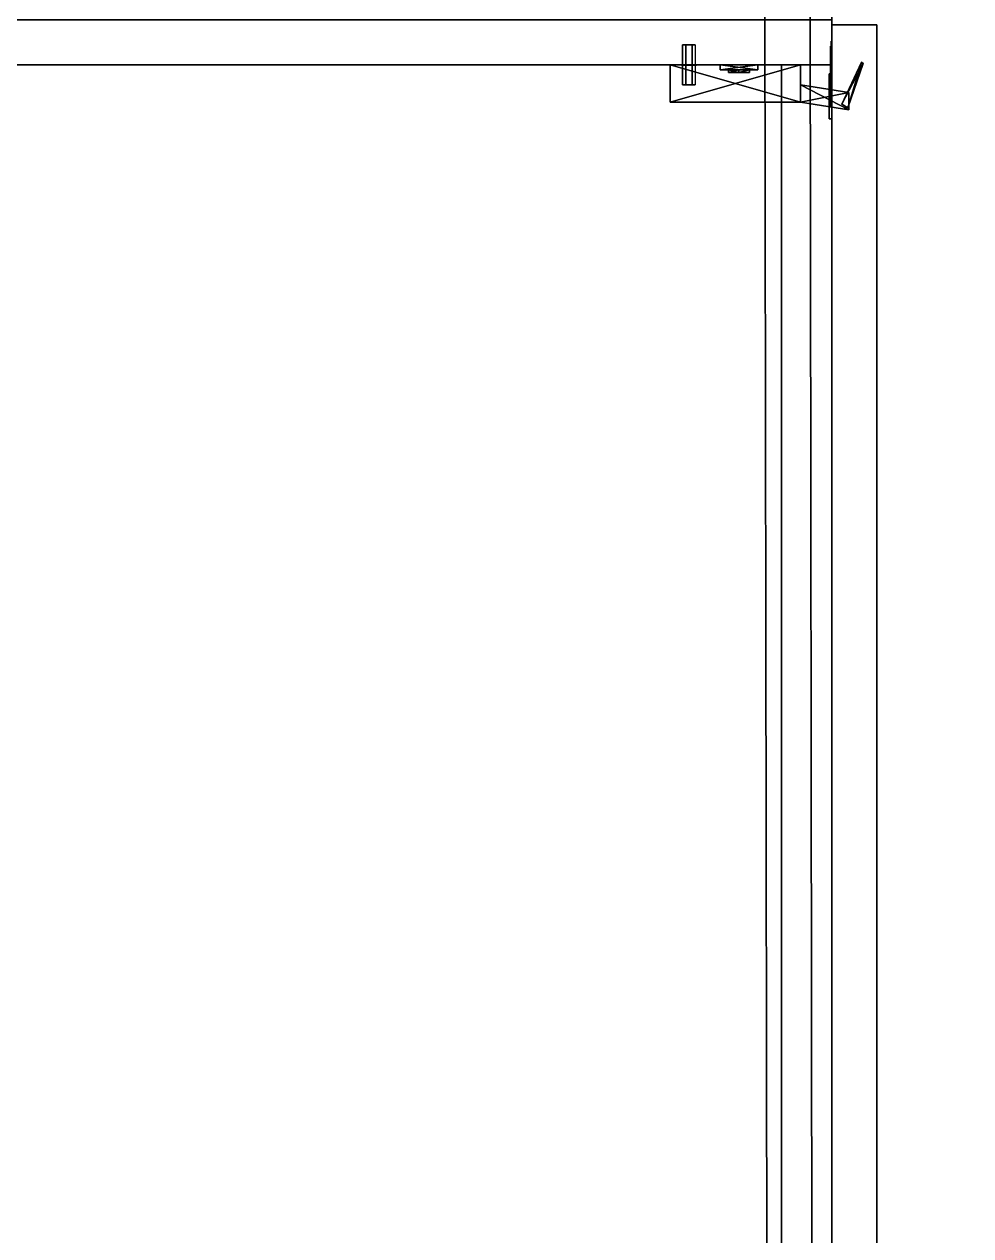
# Model space of a CAD drawing. Extents: x 0 to 3022, y -4615 to 0.
# Drawn here: x 377.7 to 755.5, y -1306.8 to -823.1 of the extents above; entities that cross this region are included whole.
import ezdxf

# ---------------------------------------------------------------- set-up
doc = ezdxf.new("R2010")
doc.units = 0
for name, color, linetype in [('LAYER0', 7, 'CONTINUOUS'), ('LAYER1', 7, 'CONTINUOUS'), ('LAYER47', 253, 'CONTINUOUS'), ('LAYER49', 7, 'CONTINUOUS'), ('LAYER50', 7, 'CONTINUOUS'), ('LAYER53', 7, 'CONTINUOUS'), ('LAYER78', 7, 'CONTINUOUS'), ('LAYER81', 254, 'CONTINUOUS'), ('LAYER88', 253, 'CONTINUOUS'), ('LAYER89', 28, 'CONTINUOUS'), ('LAYER90', 253, 'CONTINUOUS'), ('LAYER91', 28, 'CONTINUOUS'), ('LAYER92', 253, 'CONTINUOUS'), ('LAYER94', 253, 'CONTINUOUS')]:
    doc.layers.add(name, color=color, linetype=linetype)

msp = doc.modelspace()

# ---------------------------------------------------------------- linework, layer by layer
at = {"layer": 'LAYER0', "invisible_edges": 1}
for points in [[(2992, 0), (0, -4167.22), (0, 0), (2992, 0)], [(2992, -4162.78, 5), (0, 0, 5), (0, -4167.22, 5), (2992, -4162.78, 5)], [(0, 0, 5), (2992, -4162.78, 5), (2992, 0, 5), (0, 0, 5)], [(0, -4167.22), (2992, 0), (2992, -4162.78), (0, -4167.22)]]:
    msp.add_3dface(points, dxfattribs=at)
at = {"layer": 'LAYER47', "invisible_edges": 1}
for points in [[(230, -2965.406, 1823), (700, -285.4058, 1823), (230, -285.4058, 1823), (230, -2965.406, 1823)], [(700, -285.4058, 1823), (230, -2965.406, 1823), (700, -2965.406, 1823), (700, -285.4058, 1823)], [(700, -2965.406, 1805), (230, -285.4058, 1805), (700, -285.4058, 1805), (700, -2965.406, 1805)], [(230, -285.4058, 1805), (700, -2965.406, 1805), (230, -2965.406, 1805), (230, -285.4058, 1805)], [(700, -2965.406, 1805), (700, -285.4058, 1823), (700, -2965.406, 1823), (700, -2965.406, 1805)], [(700, -285.4058, 1823), (700, -2965.406, 1805), (700, -285.4058, 1805), (700, -285.4058, 1823)]]:
    msp.add_3dface(points, dxfattribs=at)
at = {"layer": 'LAYER49', "invisible_edges": 1}
for points in [[(230, -1875.406, 2554), (700, -839.4063, 2554), (230, -839.4063, 2554), (230, -1875.406, 2554)], [(700, -839.4063, 2554), (230, -1875.406, 2554), (700, -1875.406, 2554), (700, -839.4063, 2554)], [(230, -839.4063, 2536), (700, -839.4063, 2554), (700, -839.4063, 2536), (230, -839.4063, 2536)], [(700, -839.4063, 2554), (230, -839.4063, 2536), (230, -839.4063, 2554), (700, -839.4063, 2554)], [(700, -1875.406, 2536), (230, -839.4063, 2536), (700, -839.4063, 2536), (700, -1875.406, 2536)], [(230, -839.4063, 2536), (700, -1875.406, 2536), (230, -1875.406, 2536), (230, -839.4063, 2536)], [(700, -1875.406, 2536), (700, -839.4063, 2554), (700, -1875.406, 2554), (700, -1875.406, 2536)], [(700, -839.4063, 2554), (700, -1875.406, 2536), (700, -839.4063, 2536), (700, -839.4063, 2554)]]:
    msp.add_3dface(points, dxfattribs=at)
at = {"layer": 'LAYER50', "invisible_edges": 1}
for points in [[(230, -839.4063, 1826), (700, -1875.406, 1826), (230, -1875.406, 1826), (230, -839.4063, 1826)], [(700, -1875.406, 1826), (230, -839.4063, 1826), (700, -839.4063, 1826), (700, -1875.406, 1826)], [(230, -839.4063, 1826), (700, -839.4063, 1844), (700, -839.4063, 1826), (230, -839.4063, 1826)], [(700, -839.4063, 1844), (230, -839.4063, 1826), (230, -839.4063, 1844), (700, -839.4063, 1844)], [(700, -839.4063, 1844), (230, -1875.406, 1844), (700, -1875.406, 1844), (700, -839.4063, 1844)], [(230, -1875.406, 1844), (700, -839.4063, 1844), (230, -839.4063, 1844), (230, -1875.406, 1844)], [(700, -839.4063, 1844), (700, -1875.406, 1826), (700, -839.4063, 1826), (700, -839.4063, 1844)], [(700, -1875.406, 1826), (700, -839.4063, 1844), (700, -1875.406, 1844), (700, -1875.406, 1826)]]:
    msp.add_3dface(points, dxfattribs=at)
at = {"layer": 'LAYER53', "invisible_edges": 1}
for points in [[(230, -839.4058, 1825), (700, -821.4058, 1825), (700, -839.4058, 1825), (230, -839.4058, 1825)], [(700, -821.4058, 1825), (230, -839.4058, 1825), (230, -821.4058, 1825), (700, -821.4058, 1825)], [(230, -821.4058, 2555), (700, -839.4058, 2555), (700, -821.4058, 2555), (230, -821.4058, 2555)], [(700, -839.4058, 2555), (230, -821.4058, 2555), (230, -839.4058, 2555), (700, -839.4058, 2555)], [(700, -821.4058, 1825), (700, -839.4058, 2555), (700, -839.4058, 1825), (700, -821.4058, 1825)], [(700, -839.4058, 2555), (700, -821.4058, 1825), (700, -821.4058, 2555), (700, -839.4058, 2555)], [(230, -839.4058, 1825), (700, -839.4058, 2555), (230, -839.4058, 2555), (230, -839.4058, 1825)], [(700, -839.4058, 2555), (230, -839.4058, 1825), (700, -839.4058, 1825), (700, -839.4058, 2555)]]:
    msp.add_3dface(points, dxfattribs=at)
at = {"layer": 'LAYER78', "invisible_edges": 1}
for points in [[(254.6, -839.4063, 2181), (680, -1875.406, 2181), (254.6, -1875.406, 2181), (254.6, -839.4063, 2181)], [(680, -1875.406, 2181), (254.6, -839.4063, 2181), (680, -839.4063, 2181), (680, -1875.406, 2181)], [(254.6, -839.4063, 2181), (680, -839.4063, 2199), (680, -839.4063, 2181), (254.6, -839.4063, 2181)], [(680, -839.4063, 2199), (254.6, -839.4063, 2181), (254.6, -839.4063, 2199), (680, -839.4063, 2199)], [(680, -839.4063, 2199), (254.6, -1875.406, 2199), (680, -1875.406, 2199), (680, -839.4063, 2199)], [(254.6, -1875.406, 2199), (680, -839.4063, 2199), (254.6, -839.4063, 2199), (254.6, -1875.406, 2199)], [(680, -839.4063, 2199), (680, -1875.406, 2181), (680, -839.4063, 2181), (680, -839.4063, 2199)], [(680, -1875.406, 2181), (680, -839.4063, 2199), (680, -1875.406, 2199), (680, -1875.406, 2181)]]:
    msp.add_3dface(points, dxfattribs=at)
at = {"layer": 'LAYER81'}
for points in [[(645.5, -831.4058, 2178.5), (640.5, -831.4058, 2178.5), (641.75, -831.4058, 2180.665), (644.25, -831.4058, 2180.665)], [(645.5, -831.4058, 2178.5), (644.25, -831.4058, 2176.335), (641.75, -831.4058, 2176.335), (640.5, -831.4058, 2178.5)], [(640, -839.356, 2178.5), (646, -839.356, 2178.5), (644.5, -839.356, 2181.098), (641.5, -839.356, 2181.098)], [(640, -839.356, 2178.5), (646, -839.356, 2178.5), (644.5, -839.356, 2175.902), (641.5, -839.356, 2175.902)], [(640, -839.4556, 2178.5), (646, -839.4556, 2178.5), (644.5, -839.4556, 2181.098), (641.5, -839.4556, 2181.098)], [(640, -839.4556, 2178.5), (646, -839.4556, 2178.5), (644.5, -839.4556, 2175.902), (641.5, -839.4556, 2175.902)], [(645.5, -847.4058, 2178.5), (640.5, -847.4058, 2178.5), (641.75, -847.4058, 2180.665), (644.25, -847.4058, 2180.665)], [(645.5, -847.4058, 2178.5), (644.25, -847.4058, 2176.335), (641.75, -847.4058, 2176.335), (640.5, -847.4058, 2178.5)]]:
    msp.add_3dface(points, dxfattribs=at)
at = {"layer": 'LAYER88', "invisible_edges": 1}
for points in [[(700, -1355.906, 2552), (700, -823.4063, 1800), (700, -1355.906, 1800), (700, -1355.906, 2552)], [(700, -823.4063, 1800), (700, -1355.906, 2552), (700, -823.4063, 2552), (700, -823.4063, 1800)], [(718, -1355.906, 1800), (700, -823.4063, 1800), (718, -823.4063, 1800), (718, -1355.906, 1800)], [(700, -823.4063, 1800), (718, -1355.906, 1800), (700, -1355.906, 1800), (700, -823.4063, 1800)], [(718, -823.4063, 2552), (700, -823.4063, 1800), (700, -823.4063, 2552), (718, -823.4063, 2552)], [(700, -823.4063, 1800), (718, -823.4063, 2552), (718, -823.4063, 1800), (700, -823.4063, 1800)], [(700, -1355.906, 2552), (718, -823.4063, 2552), (700, -823.4063, 2552), (700, -1355.906, 2552)], [(718, -823.4063, 2552), (700, -1355.906, 2552), (718, -1355.906, 2552), (718, -823.4063, 2552)], [(718, -823.4063, 2552), (718, -1355.906, 1800), (718, -823.4063, 1800), (718, -823.4063, 2552)], [(718, -1355.906, 1800), (718, -823.4063, 2552), (718, -1355.906, 2552), (718, -1355.906, 1800)]]:
    msp.add_3dface(points, dxfattribs=at)
at = {"layer": 'LAYER89'}
for points, invisible_edges in [([(699.5, -831.9058, 1933.5), (699.5, -831.9058, 1922.5), (699.5, -838.9058, 1922.5), (699.5, -838.6963, 1933.317)], 4), ([(699.75, -830.8955, 1923.025), (699.75, -829.9058, 1928), (699.75, -831.9058, 1928), (699.75, -831.9058, 1922.5)], 10), ([(699.75, -829.9058, 1928), (699.75, -830.8955, 1932.975), (699.75, -831.9058, 1933.5), (699.75, -831.9058, 1928)], 10), ([(699.75, -833.7134, 1918.808), (699.75, -830.8955, 1923.025), (699.75, -831.9058, 1922.5), (699.75, -835.4058, 1922.5)], 10), ([(699.75, -830.8955, 1932.975), (699.75, -833.7134, 1937.192), (699.75, -835.4058, 1933.5), (699.75, -831.9058, 1933.5)], 10), ([(699.75, -837.9307, 1915.99), (699.75, -833.7134, 1918.808), (699.75, -835.4058, 1922.5), (699.75, -838.9058, 1922.5)], 10), ([(699.75, -833.7134, 1937.192), (699.75, -837.9307, 1940.01), (699.75, -838.9058, 1933.5), (699.75, -835.4058, 1933.5)], 10), ([(699.5, -838.6963, 1933.317), (699.5, -838.9058, 1922.5), (699.5, -842.9058, 1919), (699.5, -842.9058, 1937)], 5), ([(699.75, -842.9058, 1915), (699.75, -837.9307, 1915.99), (699.75, -838.9058, 1922.5), (699.75, -842.9058, 1919)], 2), ([(699.75, -837.9307, 1940.01), (699.75, -842.9058, 1941), (699.75, -842.9058, 1937), (699.75, -838.9058, 1933.5)], 8), ([(699, -860.9058, 1907), (699, -855.9058, 1919), (699, -842.9058, 1919), (699, -842.9058, 1907)], 1), ([(699, -860.9058, 1949), (699, -855.9058, 1937), (699, -842.9058, 1937), (699, -842.9058, 1949)], 1), ([(699.5, -842.9058, 1937), (699.5, -842.9058, 1919), (699.5, -855.9058, 1919), (699.5, -855.9058, 1937)], 1), ([(699, -860.9058, 1949), (699, -860.9058, 1907), (699, -855.9058, 1919), (699, -855.9058, 1937)], 10)]:
    msp.add_3dface(points, dxfattribs=dict(at, invisible_edges=invisible_edges))
for points in [[(699, -860.9058, 1907), (699, -842.9058, 1907), (699, -842.9058, 1907), (699, -860.9058, 1907)], [(699, -860.9058, 1949), (699, -842.9058, 1949), (699, -842.9058, 1949), (699, -860.9058, 1949)], [(699, -855.9058, 1919), (700, -855.9058, 1919), (700, -842.9058, 1919), (699, -842.9058, 1919)], [(699, -842.9058, 1919), (700, -842.9058, 1919), (700, -842.9058, 1907), (699, -842.9058, 1907)], [(699, -842.9058, 1907), (700, -842.9058, 1907), (700, -860.9058, 1907), (699, -860.9058, 1907)], [(699, -855.9058, 1937), (700, -855.9058, 1937), (700, -842.9058, 1937), (699, -842.9058, 1937)], [(699, -842.9058, 1937), (700, -842.9058, 1937), (700, -842.9058, 1949), (699, -842.9058, 1949)], [(699, -842.9058, 1949), (700, -842.9058, 1949), (700, -860.9058, 1949), (699, -860.9058, 1949)], [(700, -842.9058, 1919), (700, -842.9058, 1907), (700, -842.9058, 1919)], [(700, -842.9058, 1937), (700, -842.9058, 1949), (700, -842.9058, 1937)], [(700, -860.9058, 1907), (700, -842.9058, 1907), (700, -842.9058, 1949), (700, -860.9058, 1949)], [(699, -855.9058, 1919), (700, -855.9058, 1919), (700, -855.9058, 1937), (699, -855.9058, 1937)], [(700, -855.9058, 1919), (700, -855.9058, 1937), (700, -855.9058, 1919)], [(699, -860.9058, 1949), (700, -860.9058, 1949), (699, -860.9058, 1949)], [(700, -860.9058, 1907), (700, -860.9058, 1949), (699, -860.9058, 1949), (699, -860.9058, 1907)]]:
    msp.add_3dface(points, dxfattribs=at)
at = {"layer": 'LAYER90'}
for points in [[(687.5, -839.4058, 1921.217), (687.5, -854.3271, 1921.217), (635.5, -839.4058, 1921.217), (687.5, -839.4058, 1921.217)], [(635.5, -839.4058, 1921.217), (687.5, -854.3271, 1921.217), (635.5, -854.3271, 1921.217), (635.5, -839.4058, 1921.217)], [(635.5, -839.4058, 1921.217), (635.5, -854.3271, 1921.217), (635.5, -839.4058, 1934.783), (635.5, -839.4058, 1921.217)], [(635.5, -839.4058, 1934.783), (635.5, -854.3271, 1921.217), (635.5, -854.3271, 1934.783), (635.5, -839.4058, 1934.783)], [(635.5, -839.4058, 1934.783), (635.5, -854.3271, 1934.783), (687.5, -839.4058, 1934.783), (635.5, -839.4058, 1934.783)], [(687.5, -839.4058, 1934.783), (635.5, -854.3271, 1934.783), (687.5, -854.3271, 1934.783), (687.5, -839.4058, 1934.783)], [(670.5, -841.3955, 1954), (670.5, -839.4058, 1954), (655.5, -839.4058, 1954), (670.5, -841.3955, 1954)], [(670.5, -841.3955, 1954), (655.5, -839.4058, 1954), (655.5, -841.3955, 1954), (670.5, -841.3955, 1954)], [(655.5, -841.3955, 1954), (655.5, -839.4058, 1954), (655.5, -839.4058, 1902), (655.5, -841.3955, 1954)], [(655.5, -841.3955, 1954), (655.5, -839.4058, 1902), (655.5, -841.3955, 1902), (655.5, -841.3955, 1954)], [(655.5, -841.3955, 1902), (655.5, -839.4058, 1902), (670.5, -839.4058, 1902), (655.5, -841.3955, 1902)], [(655.5, -841.3955, 1902), (670.5, -839.4058, 1902), (670.5, -841.3955, 1902), (655.5, -841.3955, 1902)], [(670.5, -841.3955, 1902), (670.5, -841.3955, 1954), (655.5, -841.3955, 1954), (670.5, -841.3955, 1902)], [(670.5, -841.3955, 1902), (655.5, -841.3955, 1954), (655.5, -841.3955, 1902), (670.5, -841.3955, 1902)], [(663, -842.3901, 1941.291), (658.7573, -842.3901, 1946.087), (663, -841.3955, 1941.291), (663, -842.3901, 1941.291)], [(663, -841.3955, 1941.291), (658.7573, -842.3901, 1946.087), (658.7573, -841.3955, 1946.087), (663, -841.3955, 1941.291)], [(658.7573, -842.3901, 1946.087), (663, -842.3901, 1950.883), (658.7573, -841.3955, 1946.087), (658.7573, -842.3901, 1946.087)], [(658.7573, -841.3955, 1946.087), (663, -842.3901, 1950.883), (663, -841.3955, 1950.883), (658.7573, -841.3955, 1946.087)], [(663, -841.3955, 1950.883), (658.7573, -841.3955, 1946.087), (663, -841.3955, 1941.291), (663, -841.3955, 1950.883)], [(663, -842.3901, 1905.117), (658.7573, -842.3901, 1909.913), (663, -841.3955, 1905.117), (663, -842.3901, 1905.117)], [(663, -841.3955, 1905.117), (658.7573, -842.3901, 1909.913), (658.7573, -841.3955, 1909.913), (663, -841.3955, 1905.117)], [(658.7573, -842.3901, 1909.913), (663, -842.3901, 1914.709), (658.7573, -841.3955, 1909.913), (658.7573, -842.3901, 1909.913)], [(658.7573, -841.3955, 1909.913), (663, -842.3901, 1914.709), (663, -841.3955, 1914.709), (658.7573, -841.3955, 1909.913)], [(663, -841.3955, 1914.709), (658.7573, -841.3955, 1909.913), (663, -841.3955, 1905.117), (663, -841.3955, 1914.709)], [(667.2426, -842.3901, 1946.087), (663, -842.3901, 1941.291), (667.2426, -841.3955, 1946.087), (667.2426, -842.3901, 1946.087)], [(667.2426, -841.3955, 1946.087), (663, -842.3901, 1941.291), (663, -841.3955, 1941.291), (667.2426, -841.3955, 1946.087)], [(663, -841.3955, 1950.883), (663, -841.3955, 1941.291), (667.2426, -841.3955, 1946.087), (663, -841.3955, 1950.883)], [(663, -841.3955, 1950.883), (663, -842.3901, 1950.883), (667.2426, -841.3955, 1946.087), (663, -841.3955, 1950.883)], [(667.2426, -841.3955, 1946.087), (663, -842.3901, 1950.883), (667.2426, -842.3901, 1946.087), (667.2426, -841.3955, 1946.087)], [(667.2426, -842.3901, 1909.913), (663, -842.3901, 1905.117), (667.2426, -841.3955, 1909.913), (667.2426, -842.3901, 1909.913)], [(667.2426, -841.3955, 1909.913), (663, -842.3901, 1905.117), (663, -841.3955, 1905.117), (667.2426, -841.3955, 1909.913)], [(663, -841.3955, 1914.709), (663, -841.3955, 1905.117), (667.2426, -841.3955, 1909.913), (663, -841.3955, 1914.709)], [(663, -841.3955, 1914.709), (663, -842.3901, 1914.709), (667.2426, -841.3955, 1909.913), (663, -841.3955, 1914.709)], [(667.2426, -841.3955, 1909.913), (663, -842.3901, 1914.709), (667.2426, -842.3901, 1909.913), (667.2426, -841.3955, 1909.913)], [(670.5, -839.4058, 1902), (670.5, -839.4058, 1954), (670.5, -841.3955, 1954), (670.5, -839.4058, 1902)], [(670.5, -839.4058, 1902), (670.5, -841.3955, 1954), (670.5, -841.3955, 1902), (670.5, -839.4058, 1902)], [(711.9226, -838.3237, 1922.348), (712.5, -838.8149, 1922.348), (704.0754, -855.0977, 1922.348), (711.9226, -838.3237, 1922.348)], [(704.0754, -855.0977, 1933.652), (706.4556, -856.5879, 1933.652), (711.9226, -838.3237, 1933.652), (704.0754, -855.0977, 1933.652)], [(704.0754, -855.0977, 1922.348), (712.5, -838.8149, 1922.348), (706.4556, -856.5879, 1922.348), (704.0754, -855.0977, 1922.348)], [(711.9226, -838.3237, 1933.652), (706.4556, -856.5879, 1933.652), (712.5, -838.8149, 1933.652), (711.9226, -838.3237, 1933.652)], [(712.5, -838.8149, 1922.348), (712.5, -838.8149, 1933.652), (706.4556, -856.5879, 1922.348), (712.5, -838.8149, 1922.348)], [(706.4556, -856.5879, 1922.348), (712.5, -838.8149, 1933.652), (706.4556, -856.5879, 1933.652), (706.4556, -856.5879, 1922.348)], [(663, -842.3901, 1950.883), (658.7573, -842.3901, 1946.087), (667.2426, -842.3901, 1946.087), (663, -842.3901, 1950.883)], [(667.2426, -842.3901, 1946.087), (658.7573, -842.3901, 1946.087), (663, -842.3901, 1941.291), (667.2426, -842.3901, 1946.087)], [(663, -842.3901, 1914.709), (658.7573, -842.3901, 1909.913), (667.2426, -842.3901, 1909.913), (663, -842.3901, 1914.709)], [(667.2426, -842.3901, 1909.913), (658.7573, -842.3901, 1909.913), (663, -842.3901, 1905.117), (667.2426, -842.3901, 1909.913)], [(706.8654, -850.3481, 1921.217), (706.8654, -857.3115, 1921.217), (687.5, -847.3638, 1921.217), (706.8654, -850.3481, 1921.217)], [(687.5, -847.3638, 1921.217), (706.8654, -857.3115, 1921.217), (687.5, -854.3271, 1921.217), (687.5, -847.3638, 1921.217)], [(687.5, -847.3638, 1934.783), (687.5, -854.3271, 1934.783), (706.8654, -850.3481, 1934.783), (687.5, -847.3638, 1934.783)], [(706.8654, -850.3481, 1934.783), (687.5, -854.3271, 1934.783), (706.8654, -857.3115, 1934.783), (706.8654, -850.3481, 1934.783)], [(687.5, -854.3271, 1921.217), (687.5, -854.3271, 1934.783), (635.5, -854.3271, 1921.217), (687.5, -854.3271, 1921.217)], [(635.5, -854.3271, 1921.217), (687.5, -854.3271, 1934.783), (635.5, -854.3271, 1934.783), (635.5, -854.3271, 1921.217)], [(706.8654, -857.3115, 1921.217), (706.8654, -857.3115, 1934.783), (687.5, -854.3271, 1921.217), (706.8654, -857.3115, 1921.217)], [(687.5, -854.3271, 1921.217), (706.8654, -857.3115, 1934.783), (687.5, -854.3271, 1934.783), (687.5, -854.3271, 1921.217)]]:
    msp.add_3dface(points, dxfattribs=at)
at = {"layer": 'LAYER91'}
for points, invisible_edges in [([(699.5, -831.9058, 2457.5), (699.5, -831.9058, 2446.5), (699.5, -838.9058, 2446.5), (699.5, -838.6963, 2457.317)], 4), ([(699.75, -830.8955, 2447.025), (699.75, -829.9058, 2452), (699.75, -831.9058, 2452), (699.75, -831.9058, 2446.5)], 10), ([(699.75, -829.9058, 2452), (699.75, -830.8955, 2456.975), (699.75, -831.9058, 2457.5), (699.75, -831.9058, 2452)], 10), ([(699.75, -833.7134, 2442.808), (699.75, -830.8955, 2447.025), (699.75, -831.9058, 2446.5), (699.75, -835.4058, 2446.5)], 10), ([(699.75, -830.8955, 2456.975), (699.75, -833.7134, 2461.192), (699.75, -835.4058, 2457.5), (699.75, -831.9058, 2457.5)], 10), ([(699.75, -837.9307, 2439.99), (699.75, -833.7134, 2442.808), (699.75, -835.4058, 2446.5), (699.75, -838.9058, 2446.5)], 10), ([(699.75, -833.7134, 2461.192), (699.75, -837.9307, 2464.01), (699.75, -838.9058, 2457.5), (699.75, -835.4058, 2457.5)], 10), ([(699.5, -838.6963, 2457.317), (699.5, -838.9058, 2446.5), (699.5, -842.9058, 2443), (699.5, -842.9058, 2461)], 5), ([(699.75, -842.9058, 2439), (699.75, -837.9307, 2439.99), (699.75, -838.9058, 2446.5), (699.75, -842.9058, 2443)], 2), ([(699.75, -837.9307, 2464.01), (699.75, -842.9058, 2465), (699.75, -842.9058, 2461), (699.75, -838.9058, 2457.5)], 8), ([(699, -860.9058, 2431), (699, -855.9058, 2443), (699, -842.9058, 2443), (699, -842.9058, 2431)], 1), ([(699, -860.9058, 2473), (699, -855.9058, 2461), (699, -842.9058, 2461), (699, -842.9058, 2473)], 1), ([(699.5, -842.9058, 2461), (699.5, -842.9058, 2443), (699.5, -855.9058, 2443), (699.5, -855.9058, 2461)], 1), ([(699, -860.9058, 2473), (699, -860.9058, 2431), (699, -855.9058, 2443), (699, -855.9058, 2461)], 10)]:
    msp.add_3dface(points, dxfattribs=dict(at, invisible_edges=invisible_edges))
for points in [[(699, -860.9058, 2431), (699, -842.9058, 2431), (699, -842.9058, 2431), (699, -860.9058, 2431)], [(699, -860.9058, 2473), (699, -842.9058, 2473), (699, -842.9058, 2473), (699, -860.9058, 2473)], [(699, -855.9058, 2443), (700, -855.9058, 2443), (700, -842.9058, 2443), (699, -842.9058, 2443)], [(699, -842.9058, 2443), (700, -842.9058, 2443), (700, -842.9058, 2431), (699, -842.9058, 2431)], [(699, -842.9058, 2431), (700, -842.9058, 2431), (700, -860.9058, 2431), (699, -860.9058, 2431)], [(699, -855.9058, 2461), (700, -855.9058, 2461), (700, -842.9058, 2461), (699, -842.9058, 2461)], [(699, -842.9058, 2461), (700, -842.9058, 2461), (700, -842.9058, 2473), (699, -842.9058, 2473)], [(699, -842.9058, 2473), (700, -842.9058, 2473), (700, -860.9058, 2473), (699, -860.9058, 2473)], [(700, -842.9058, 2443), (700, -842.9058, 2431), (700, -842.9058, 2443)], [(700, -842.9058, 2461), (700, -842.9058, 2473), (700, -842.9058, 2461)], [(700, -860.9058, 2431), (700, -842.9058, 2431), (700, -842.9058, 2473), (700, -860.9058, 2473)], [(699, -855.9058, 2443), (700, -855.9058, 2443), (700, -855.9058, 2461), (699, -855.9058, 2461)], [(700, -855.9058, 2443), (700, -855.9058, 2461), (700, -855.9058, 2443)], [(699, -860.9058, 2473), (700, -860.9058, 2473), (699, -860.9058, 2473)], [(700, -860.9058, 2431), (700, -860.9058, 2473), (699, -860.9058, 2473), (699, -860.9058, 2431)]]:
    msp.add_3dface(points, dxfattribs=at)
at = {"layer": 'LAYER92'}
for points in [[(687.5, -839.4058, 2445.217), (687.5, -854.3271, 2445.217), (635.5, -839.4058, 2445.217), (687.5, -839.4058, 2445.217)], [(635.5, -839.4058, 2445.217), (687.5, -854.3271, 2445.217), (635.5, -854.3271, 2445.217), (635.5, -839.4058, 2445.217)], [(635.5, -839.4058, 2445.217), (635.5, -854.3271, 2445.217), (635.5, -839.4058, 2458.783), (635.5, -839.4058, 2445.217)], [(635.5, -839.4058, 2458.783), (635.5, -854.3271, 2445.217), (635.5, -854.3271, 2458.783), (635.5, -839.4058, 2458.783)], [(635.5, -839.4058, 2458.783), (635.5, -854.3271, 2458.783), (687.5, -839.4058, 2458.783), (635.5, -839.4058, 2458.783)], [(687.5, -839.4058, 2458.783), (635.5, -854.3271, 2458.783), (687.5, -854.3271, 2458.783), (687.5, -839.4058, 2458.783)], [(670.5, -841.3955, 2478), (670.5, -839.4058, 2478), (655.5, -839.4058, 2478), (670.5, -841.3955, 2478)], [(670.5, -841.3955, 2478), (655.5, -839.4058, 2478), (655.5, -841.3955, 2478), (670.5, -841.3955, 2478)], [(655.5, -841.3955, 2478), (655.5, -839.4058, 2478), (655.5, -839.4058, 2426), (655.5, -841.3955, 2478)], [(655.5, -841.3955, 2478), (655.5, -839.4058, 2426), (655.5, -841.3955, 2426), (655.5, -841.3955, 2478)], [(655.5, -841.3955, 2426), (655.5, -839.4058, 2426), (670.5, -839.4058, 2426), (655.5, -841.3955, 2426)], [(655.5, -841.3955, 2426), (670.5, -839.4058, 2426), (670.5, -841.3955, 2426), (655.5, -841.3955, 2426)], [(670.5, -841.3955, 2426), (670.5, -841.3955, 2478), (655.5, -841.3955, 2478), (670.5, -841.3955, 2426)], [(670.5, -841.3955, 2426), (655.5, -841.3955, 2478), (655.5, -841.3955, 2426), (670.5, -841.3955, 2426)], [(663, -842.3901, 2465.291), (658.7573, -842.3901, 2470.087), (663, -841.3955, 2465.291), (663, -842.3901, 2465.291)], [(663, -841.3955, 2465.291), (658.7573, -842.3901, 2470.087), (658.7573, -841.3955, 2470.087), (663, -841.3955, 2465.291)], [(658.7573, -842.3901, 2470.087), (663, -842.3901, 2474.883), (658.7573, -841.3955, 2470.087), (658.7573, -842.3901, 2470.087)], [(658.7573, -841.3955, 2470.087), (663, -842.3901, 2474.883), (663, -841.3955, 2474.883), (658.7573, -841.3955, 2470.087)], [(663, -841.3955, 2474.883), (658.7573, -841.3955, 2470.087), (663, -841.3955, 2465.291), (663, -841.3955, 2474.883)], [(663, -842.3901, 2429.117), (658.7573, -842.3901, 2433.913), (663, -841.3955, 2429.117), (663, -842.3901, 2429.117)], [(663, -841.3955, 2429.117), (658.7573, -842.3901, 2433.913), (658.7573, -841.3955, 2433.913), (663, -841.3955, 2429.117)], [(658.7573, -842.3901, 2433.913), (663, -842.3901, 2438.709), (658.7573, -841.3955, 2433.913), (658.7573, -842.3901, 2433.913)], [(658.7573, -841.3955, 2433.913), (663, -842.3901, 2438.709), (663, -841.3955, 2438.709), (658.7573, -841.3955, 2433.913)], [(663, -841.3955, 2438.709), (658.7573, -841.3955, 2433.913), (663, -841.3955, 2429.117), (663, -841.3955, 2438.709)], [(667.2426, -842.3901, 2470.087), (663, -842.3901, 2465.291), (667.2426, -841.3955, 2470.087), (667.2426, -842.3901, 2470.087)], [(667.2426, -841.3955, 2470.087), (663, -842.3901, 2465.291), (663, -841.3955, 2465.291), (667.2426, -841.3955, 2470.087)], [(663, -841.3955, 2474.883), (663, -841.3955, 2465.291), (667.2426, -841.3955, 2470.087), (663, -841.3955, 2474.883)], [(663, -841.3955, 2474.883), (663, -842.3901, 2474.883), (667.2426, -841.3955, 2470.087), (663, -841.3955, 2474.883)], [(667.2426, -841.3955, 2470.087), (663, -842.3901, 2474.883), (667.2426, -842.3901, 2470.087), (667.2426, -841.3955, 2470.087)], [(667.2426, -842.3901, 2433.913), (663, -842.3901, 2429.117), (667.2426, -841.3955, 2433.913), (667.2426, -842.3901, 2433.913)], [(667.2426, -841.3955, 2433.913), (663, -842.3901, 2429.117), (663, -841.3955, 2429.117), (667.2426, -841.3955, 2433.913)], [(663, -841.3955, 2438.709), (663, -841.3955, 2429.117), (667.2426, -841.3955, 2433.913), (663, -841.3955, 2438.709)], [(663, -841.3955, 2438.709), (663, -842.3901, 2438.709), (667.2426, -841.3955, 2433.913), (663, -841.3955, 2438.709)], [(667.2426, -841.3955, 2433.913), (663, -842.3901, 2438.709), (667.2426, -842.3901, 2433.913), (667.2426, -841.3955, 2433.913)], [(670.5, -839.4058, 2426), (670.5, -839.4058, 2478), (670.5, -841.3955, 2478), (670.5, -839.4058, 2426)], [(670.5, -839.4058, 2426), (670.5, -841.3955, 2478), (670.5, -841.3955, 2426), (670.5, -839.4058, 2426)], [(711.9226, -838.3237, 2446.348), (712.5, -838.8149, 2446.348), (704.0754, -855.0977, 2446.348), (711.9226, -838.3237, 2446.348)], [(704.0754, -855.0977, 2457.652), (706.4556, -856.5879, 2457.652), (711.9226, -838.3237, 2457.652), (704.0754, -855.0977, 2457.652)], [(704.0754, -855.0977, 2446.348), (712.5, -838.8149, 2446.348), (706.4556, -856.5879, 2446.348), (704.0754, -855.0977, 2446.348)], [(711.9226, -838.3237, 2457.652), (706.4556, -856.5879, 2457.652), (712.5, -838.8149, 2457.652), (711.9226, -838.3237, 2457.652)], [(712.5, -838.8149, 2446.348), (712.5, -838.8149, 2457.652), (706.4556, -856.5879, 2446.348), (712.5, -838.8149, 2446.348)], [(706.4556, -856.5879, 2446.348), (712.5, -838.8149, 2457.652), (706.4556, -856.5879, 2457.652), (706.4556, -856.5879, 2446.348)], [(663, -842.3901, 2474.883), (658.7573, -842.3901, 2470.087), (667.2426, -842.3901, 2470.087), (663, -842.3901, 2474.883)], [(667.2426, -842.3901, 2470.087), (658.7573, -842.3901, 2470.087), (663, -842.3901, 2465.291), (667.2426, -842.3901, 2470.087)], [(663, -842.3901, 2438.709), (658.7573, -842.3901, 2433.913), (667.2426, -842.3901, 2433.913), (663, -842.3901, 2438.709)], [(667.2426, -842.3901, 2433.913), (658.7573, -842.3901, 2433.913), (663, -842.3901, 2429.117), (667.2426, -842.3901, 2433.913)], [(706.8654, -850.3481, 2445.217), (706.8654, -857.3115, 2445.217), (687.5, -847.3638, 2445.217), (706.8654, -850.3481, 2445.217)], [(687.5, -847.3638, 2445.217), (706.8654, -857.3115, 2445.217), (687.5, -854.3271, 2445.217), (687.5, -847.3638, 2445.217)], [(687.5, -847.3638, 2458.783), (687.5, -854.3271, 2458.783), (706.8654, -850.3481, 2458.783), (687.5, -847.3638, 2458.783)], [(706.8654, -850.3481, 2458.783), (687.5, -854.3271, 2458.783), (706.8654, -857.3115, 2458.783), (706.8654, -850.3481, 2458.783)], [(687.5, -854.3271, 2445.217), (687.5, -854.3271, 2458.783), (635.5, -854.3271, 2445.217), (687.5, -854.3271, 2445.217)], [(635.5, -854.3271, 2445.217), (687.5, -854.3271, 2458.783), (635.5, -854.3271, 2458.783), (635.5, -854.3271, 2445.217)], [(706.8654, -857.3115, 2445.217), (706.8654, -857.3115, 2458.783), (687.5, -854.3271, 2445.217), (706.8654, -857.3115, 2445.217)], [(687.5, -854.3271, 2445.217), (706.8654, -857.3115, 2458.783), (687.5, -854.3271, 2458.783), (687.5, -854.3271, 2445.217)]]:
    msp.add_3dface(points, dxfattribs=at)
at = {"layer": 'LAYER94', "invisible_edges": 1}
for points in [[(690.6132, -301.3809, 2555), (674.9875, -1899.406, 2555), (672.6132, -301.4077, 2555), (690.6132, -301.3809, 2555)], [(672.6132, -301.4077, 2635), (692.9875, -1899.379, 2635), (690.6132, -301.3809, 2635), (672.6132, -301.4077, 2635)], [(672.6132, -301.4077, 2635), (674.9875, -1899.406, 2555), (674.9875, -1899.406, 2635), (672.6132, -301.4077, 2635)], [(674.9875, -1899.406, 2555), (672.6132, -301.4077, 2635), (672.6132, -301.4077, 2555), (674.9875, -1899.406, 2555)], [(692.9875, -1899.379, 2635), (672.6132, -301.4077, 2635), (674.9875, -1899.406, 2635), (692.9875, -1899.379, 2635)], [(674.9875, -1899.406, 2555), (690.6132, -301.3809, 2555), (692.9875, -1899.379, 2555), (674.9875, -1899.406, 2555)], [(690.6132, -301.3809, 2555), (692.9875, -1899.379, 2635), (692.9875, -1899.379, 2555), (690.6132, -301.3809, 2555)], [(692.9875, -1899.379, 2635), (690.6132, -301.3809, 2555), (690.6132, -301.3809, 2635), (692.9875, -1899.379, 2635)]]:
    msp.add_3dface(points, dxfattribs=at)

# ---------------------------------------------------------------- meshes
at = {"layer": 'LAYER1'}
mesh = msp.add_polymesh((5, 2), dxfattribs=at)
for k, corner in enumerate([(2842, -150, 2611), (150, -150, 2611), (2842, -4013, 2611), (2842, -150, 2611), (150, -4017, 2611), (2842, -4013, 2611), (150, -150, 2611), (150, -4017, 2611), (0, 0, 2611), (0, -4167.223, 2611)]):
    mesh.set_mesh_vertex(divmod(k, 2), corner)
at = {"layer": 'LAYER81'}
mesh = msp.add_polymesh((2, 6), dxfattribs=dict(at, n_close=True))
for k, corner in enumerate([(645.5, -847.4058, 2178.5), (644.25, -847.4058, 2180.665), (641.75, -847.4058, 2180.665), (640.5, -847.4058, 2178.5), (641.75, -847.4058, 2176.335), (644.25, -847.4058, 2176.335), (645.5, -831.4058, 2178.5), (644.25, -831.4058, 2180.665), (641.75, -831.4058, 2180.665), (640.5, -831.4058, 2178.5), (641.75, -831.4058, 2176.335), (644.25, -831.4058, 2176.335)]):
    mesh.set_mesh_vertex(divmod(k, 6), corner)
mesh = msp.add_polymesh((2, 6), dxfattribs=dict(at, n_close=True))
for k, corner in enumerate([(646, -839.4556, 2178.5), (644.5, -839.4556, 2181.098), (641.5, -839.4556, 2181.098), (640, -839.4556, 2178.5), (641.5, -839.4556, 2175.902), (644.5, -839.4556, 2175.902), (646, -839.356, 2178.5), (644.5, -839.356, 2181.098), (641.5, -839.356, 2181.098), (640, -839.356, 2178.5), (641.5, -839.356, 2175.902), (644.5, -839.356, 2175.902)]):
    mesh.set_mesh_vertex(divmod(k, 6), corner)
at = {"layer": 'LAYER89'}
mesh = msp.add_polymesh((2, 9), dxfattribs=at)
for k, corner in enumerate([(699.75, -842.9058, 1915), (699.75, -837.9307, 1915.99), (699.75, -833.7134, 1918.808), (699.75, -830.8955, 1923.025), (699.75, -829.9058, 1928), (699.75, -830.8955, 1932.975), (699.75, -833.7134, 1937.192), (699.75, -837.9307, 1940.01), (699.75, -842.9058, 1941), (700, -842.9058, 1915), (700, -837.9307, 1915.99), (700, -833.7134, 1918.808), (700, -830.8955, 1923.025), (700, -829.9058, 1928), (700, -830.8955, 1932.975), (700, -833.7134, 1937.192), (700, -837.9307, 1940.01), (700, -842.9058, 1941)]):
    mesh.set_mesh_vertex(divmod(k, 9), corner)
at = {"layer": 'LAYER91'}
mesh = msp.add_polymesh((2, 9), dxfattribs=at)
for k, corner in enumerate([(699.75, -842.9058, 2439), (699.75, -837.9307, 2439.99), (699.75, -833.7134, 2442.808), (699.75, -830.8955, 2447.025), (699.75, -829.9058, 2452), (699.75, -830.8955, 2456.975), (699.75, -833.7134, 2461.192), (699.75, -837.9307, 2464.01), (699.75, -842.9058, 2465), (700, -842.9058, 2439), (700, -837.9307, 2439.99), (700, -833.7134, 2442.808), (700, -830.8955, 2447.025), (700, -829.9058, 2452), (700, -830.8955, 2456.975), (700, -833.7134, 2461.192), (700, -837.9307, 2464.01), (700, -842.9058, 2465)]):
    mesh.set_mesh_vertex(divmod(k, 9), corner)

doc.saveas('drawing.dxf')
